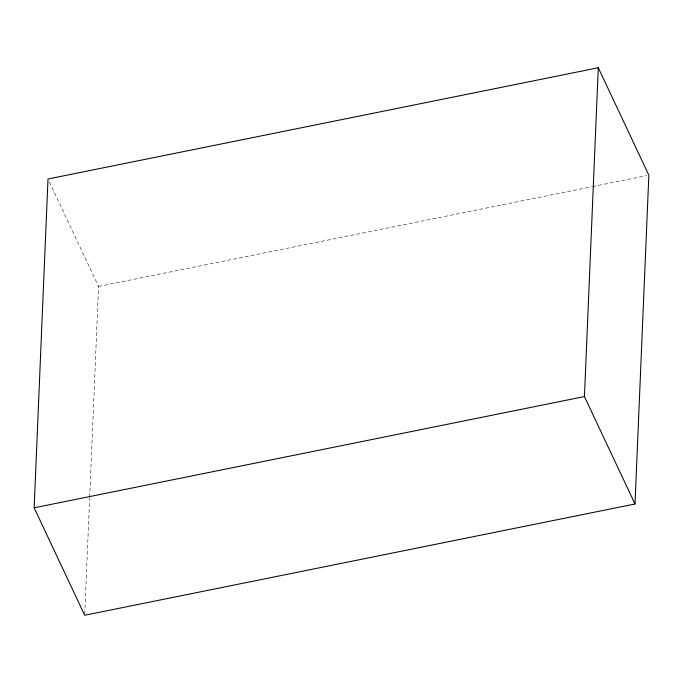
<?xml version="1.0" encoding="UTF-8"?>
<svg xmlns="http://www.w3.org/2000/svg" width="683" height="683" viewBox="0 0 683 683"><rect width="100%" height="100%" fill="white"/><g stroke="black" fill="none" stroke-linecap="round" stroke-linejoin="round"><path stroke-width="0.51" stroke-dasharray="3.42 2.56" d="M84.752 614.179L89.635 498.197M89.686 497.13L98.557 286.433L49.355 181.874M98.557 286.433L591.418 186.809M592.46 186.596L646.758 175.616"/><path stroke-width="1.02" d="M34.15 507.802L47.998 178.997L598.291 67.754L648.85 175.198L635.002 504.003L84.709 615.246L34.15 507.802L584.443 396.567L598.291 67.754M584.443 396.567L635.002 504.003"/></g></svg>
